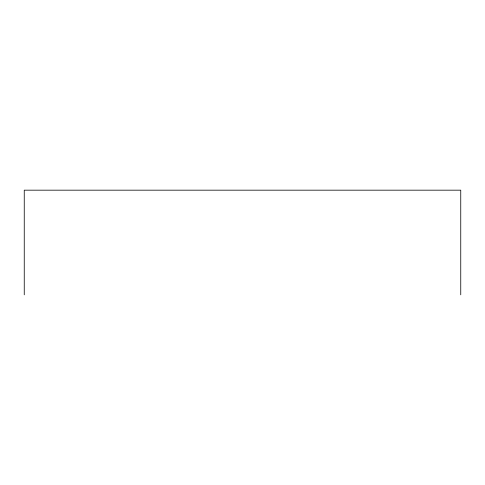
<?xml version="1.0" encoding="UTF-8"?>
<svg xmlns="http://www.w3.org/2000/svg" width="485" height="485" viewBox="0 0 485 485"><rect width="100%" height="100%" fill="white"/><g stroke="black" fill="none" stroke-linecap="round" stroke-linejoin="round"><path stroke-width="0.73" d="M460.75 294.825L460.75 190.175L24.25 190.175L24.25 294.825"/></g></svg>
